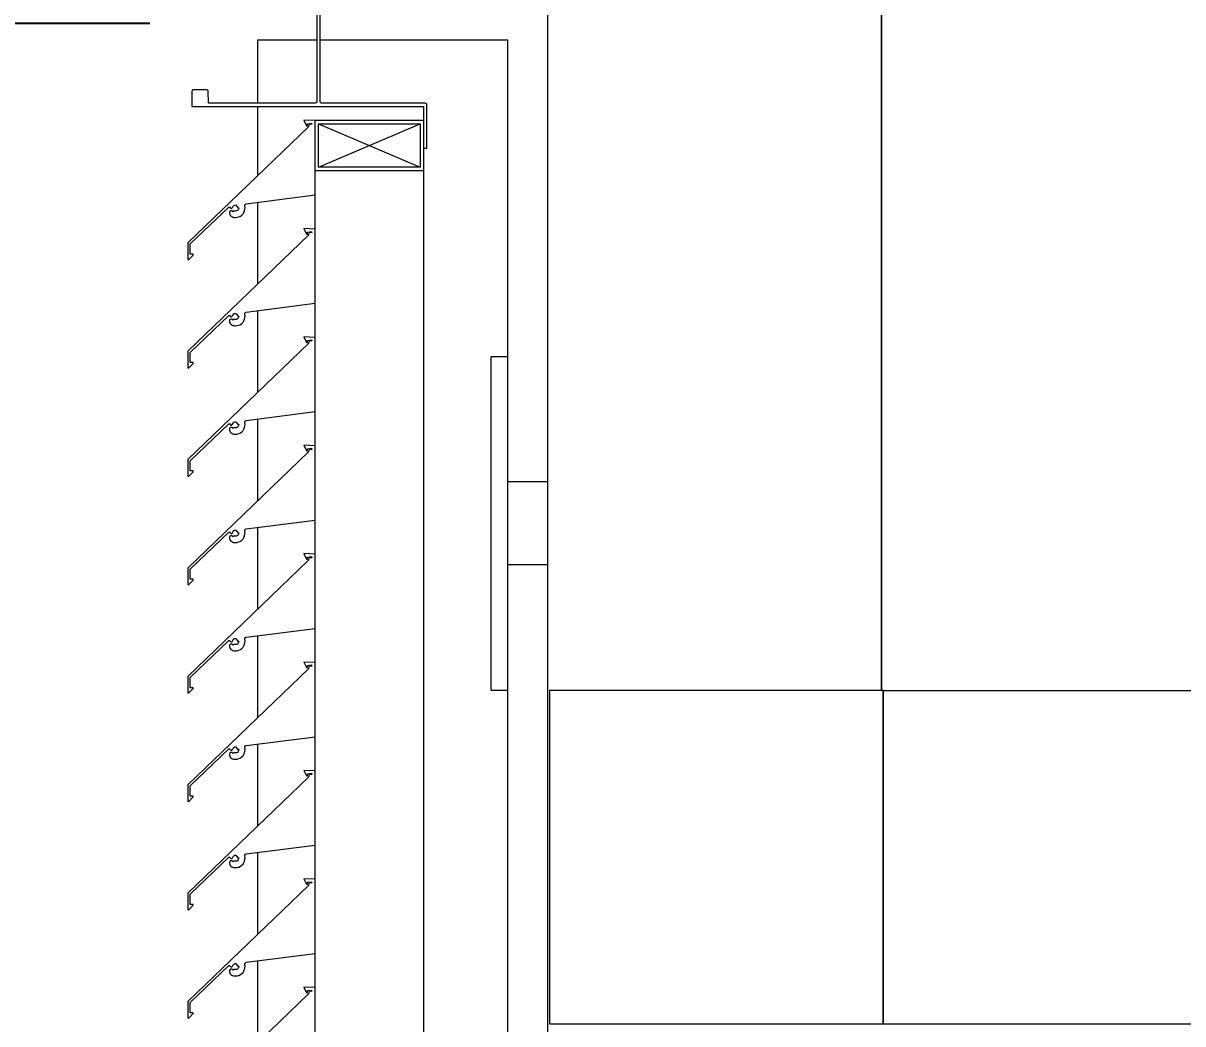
# Model space of a CAD drawing. Header units: millimetres. Extents: x -220592 to 404889, y -217665 to 38245.
# Drawn here: x -985.16 to -978.21, y -1157.74 to -1151.74 of the extents above; entities that cross this region are included whole.
import ezdxf

# ---------------------------------------------------------------- set-up
doc = ezdxf.new("R2010")
doc.units = ezdxf.units.MM
doc.linetypes.add('XKITLINE00', pattern=[0])
doc.layers.add('000 - 0_HIDE_OBJ_FRAMING_DEF_SUB_1', color=7, linetype='Continuous')
doc.layers.add('S-DIM', color=7, linetype='Continuous')
doc.layers.add('Part', color=7, linetype='Continuous', lineweight=0)
doc.styles.add('FAMELINE_FOR_CKST', font='arial.ttf')
doc.dimstyles.new('FAMELINE-CKST_E-E', dxfattribs={"dimtxt": 0.3, "dimasz": 0.15, "dimexe": 0.1, "dimexo": 0.1, "dimgap": 0.05, "dimtad": 1, "dimzin": 0, "dimdsep": 46, "dimtxsty": 'FAMELINE_FOR_CKST', "dimblk": 'OBLIQUE', "dimblk1": 'OBLIQUE', "dimblk2": 'OBLIQUE', "dimsah": 1, "dimcen": 0.1, "dimdle": 0.1, "dimclrd": 7, "dimclre": 7, "dimclrt": 7, "dimadec": 0, "dimazin": 0, "dimtfac": 1, "dimtix": 1, "dimtmove": 2, "dimatfit": 3, "dimfxl": 1, "dimtolj": 1, "dimtzin": 0, "dimlwd": -1, "dimlwe": -1, "dimarcsym": 0})

# ---------------------------------------------------------------- blocks, each defined once
blk = doc.blocks.new('*A13517')
at = {"layer": '000 - 0_HIDE_OBJ_FRAMING_DEF_SUB_1', "color": 7, "linetype": 'XKITLINE00', "lineweight": 0}
for p, q in [((-168.894627, 253.338409), (-170.894627, 253.338409)), ((-170.894627, 253.338409), (-170.894627, 251.338409)), ((-168.894627, 251.338409), (-168.894627, 253.338409)), ((-170.894627, 251.338409), (-168.894627, 251.338409))]:
    blk.add_line(p, q, dxfattribs=at)
blk = doc.blocks.new('*A14629')
at = {"layer": '000 - 0_HIDE_OBJ_FRAMING_DEF_SUB_1', "color": 7, "linetype": 'XKITLINE00', "lineweight": 0}
for p, q in [((-168.903349, 253.338409), (-168.903349, 275.188491)), ((-170.903349, 247.090805), (-170.903349, 273.890764))]:
    blk.add_line(p, q, dxfattribs=at)
blk = doc.blocks.new('*A14636')
at = {"layer": '000 - 0_HIDE_OBJ_FRAMING_DEF_SUB_1', "color": 7, "linetype": 'XKITLINE00', "lineweight": 0}
for p, q in [((-171.243364, 253.340764), (-171.243364, 255.340764)), ((-171.243364, 255.340764), (-171.143364, 255.340764)), ((-171.143364, 253.340764), (-171.143364, 255.340764)), ((-171.243364, 253.340764), (-171.143364, 253.340764))]:
    blk.add_line(p, q, dxfattribs=at)
blk = doc.blocks.new('*A14637')
at = {"layer": '000 - 0_HIDE_OBJ_FRAMING_DEF_SUB_1', "color": 7, "linetype": 'XKITLINE00', "lineweight": 0}
for p, q in [((-171.143364, 254.590764), (-170.903349, 254.590764)), ((-171.143364, 254.090764), (-171.143364, 254.590764)), ((-170.903349, 254.090764), (-171.143364, 254.090764))]:
    blk.add_line(p, q, dxfattribs=at)
blk = doc.blocks.new('*A14684')
at = {"layer": 'Part', "color": 7, "linetype": 'XKITLINE00', "lineweight": 0}
for p, q in [((-172.643349, 257.240764), (-172.289545, 257.240764)), ((-172.643349, 256.860704), (-172.643349, 257.240764)), ((-172.269085, 257.240764), (-171.143349, 257.240764)), ((-171.143349, 242.538471), (-171.143349, 257.240764)), ((-172.643349, 256.425844), (-172.643349, 256.840704)), ((-172.643349, 255.775844), (-172.643349, 256.266276)), ((-172.643349, 255.125844), (-172.643349, 255.616276)), ((-172.643349, 254.475844), (-172.643349, 254.966276)), ((-172.643349, 253.825844), (-172.643349, 254.316276)), ((-172.643349, 253.175844), (-172.643349, 253.666276)), ((-172.643349, 252.525844), (-172.643349, 253.016276)), ((-172.643349, 251.875844), (-172.643349, 252.366276)), ((-172.643349, 251.225844), (-172.643349, 251.716276)), ((-172.643349, 250.575844), (-172.643349, 251.066276)), ((-172.643349, 249.925844), (-172.643349, 250.416276)), ((-172.643349, 249.275844), (-172.643349, 249.766276)), ((-172.643349, 248.625844), (-172.643349, 249.116276)), ((-172.643349, 247.975844), (-172.643349, 248.466276)), ((-172.643349, 247.325844), (-172.643349, 247.816276)), ((-172.643349, 246.675844), (-172.643349, 247.166276)), ((-172.643349, 246.025844), (-172.643349, 246.516276)), ((-172.643349, 245.375844), (-172.643349, 245.866276)), ((-172.643349, 244.725844), (-172.643349, 245.216276)), ((-172.643349, 244.156204), (-172.643349, 244.566276)), ((-172.643349, 243.176204), (-172.643349, 244.135854)), ((-172.643349, 242.725844), (-172.643349, 243.156204)), ((-172.643349, 242.440764), (-172.643349, 242.566276)), ((-172.643349, 242.440764), (-172.298652, 242.440764)), ((-171.648652, 242.440764), (-171.153365, 242.440764))]:
    blk.add_line(p, q, dxfattribs=at)
blk = doc.blocks.new('*A14699')
at = {"layer": 'Part', "color": 7, "linetype": 'XKITLINE00', "lineweight": 0}
for p, q in [((-171.648937, 258.09053), (-171.648981, 257.84053)), ((-171.628937, 258.090527), (-171.648937, 258.09053)), ((-171.628982, 257.830527), (-171.628937, 258.090527)), ((-171.648981, 257.84053), (-173.03898, 257.840773)), ((-173.03898, 257.840773), (-173.038236, 257.746946)), ((-172.938996, 257.750755), (-172.938984, 257.820755)), ((-172.938984, 257.820755), (-172.295157, 257.819882)), ((-172.295157, 257.819882), (-172.29067, 257.816198)), ((-172.29067, 257.816198), (-172.288986, 257.810642)), ((-172.288986, 257.810642), (-172.289912, 256.866815)), ((-172.26915, 256.870638), (-172.268986, 257.810638)), ((-172.268986, 257.810638), (-172.268224, 257.814465)), ((-172.268224, 257.814465), (-172.26454, 257.818952)), ((-172.26454, 257.818952), (-172.258984, 257.820637)), ((-172.258984, 257.820637), (-171.635157, 257.821289)), ((-171.635157, 257.821289), (-171.630669, 257.824971)), ((-171.630669, 257.824971), (-171.628982, 257.830527)), ((-173.038236, 257.746946), (-173.034553, 257.742457)), ((-173.034553, 257.742457), (-173.028998, 257.740771)), ((-173.028998, 257.740771), (-172.945171, 257.741518)), ((-172.945171, 257.741518), (-172.940682, 257.7452)), ((-172.940682, 257.7452), (-172.938996, 257.750755)), ((-173.037453, 256.936328), (-173.039139, 256.930773)), ((-173.032965, 256.94001), (-173.037453, 256.936328)), ((-172.949138, 256.940757), (-173.032965, 256.94001)), ((-172.943582, 256.939071), (-172.949138, 256.940757)), ((-172.9399, 256.934582), (-172.943582, 256.939071)), ((-173.039139, 256.930773), (-173.039155, 256.840773)), ((-172.939152, 256.860755), (-172.9399, 256.934582)), ((-172.289912, 256.866815), (-172.293596, 256.862328)), ((-172.267465, 256.865082), (-172.26915, 256.870638)), ((-173.039155, 256.840773), (-171.649155, 256.84053)), ((-172.299152, 256.860644), (-172.939152, 256.860755)), ((-172.293596, 256.862328), (-172.299152, 256.860644)), ((-172.262978, 256.861399), (-172.267465, 256.865082)), ((-171.639152, 256.860528), (-172.262978, 256.861399)), ((-171.649155, 256.84053), (-171.649199, 256.59053)), ((-171.633596, 256.858842), (-171.639152, 256.860528)), ((-171.629914, 256.854354), (-171.633596, 256.858842)), ((-171.629199, 256.590527), (-171.629914, 256.854354)), ((-171.649199, 256.59053), (-171.629199, 256.590527))]:
    blk.add_line(p, q, dxfattribs=at)
blk = doc.blocks.new('*A14701')
at = {"layer": '000 - 0_HIDE_OBJ_FRAMING_DEF_SUB_1', "color": 7, "linetype": 'XKITLINE00', "lineweight": 0}
for p, q in [((-168.903349, 268.238426), (-168.903349, 253.338486)), ((-168.894627, 253.338486), (-154.093407, 253.338486))]:
    blk.add_line(p, q, dxfattribs=at)
blk = doc.blocks.new('*A14703')
at = {"layer": '000 - 0_HIDE_OBJ_FRAMING_DEF_SUB_1', "color": 7, "linetype": 'XKITLINE00', "lineweight": 0}
for p, q in [((-168.893422, 253.338478), (-168.893422, 251.338478)), ((-168.893422, 253.338478), (-145.092907, 253.338478)), ((-168.893422, 251.338478), (-145.092907, 251.338478))]:
    blk.add_line(p, q, dxfattribs=at)
blk = doc.blocks.new('*A14708')
at = {"layer": 'Part', "color": 7, "linetype": 'XKITLINE00', "lineweight": 0}
for p, q in [((-172.298462, 256.106123), (-172.366148, 256.108745)), ((-172.366148, 256.108745), (-172.350613, 256.075258)), ((-172.298455, 255.660453), (-172.298462, 256.106123)), ((-172.338255, 256.068789), (-173.063377, 255.372543)), ((-172.350613, 256.075258), (-172.34549, 256.07567)), ((-172.34549, 256.07567), (-172.345361, 256.087861)), ((-172.345361, 256.087861), (-172.320378, 256.091001)), ((-172.335358, 256.087332), (-172.338255, 256.068789)), ((-172.335358, 256.087332), (-172.318342, 256.084428)), ((-172.320378, 256.091001), (-172.318342, 256.084428)), ((-172.712461, 255.607423), (-172.298455, 255.660453)), ((-173.048341, 255.366176), (-172.817326, 255.587579)), ((-172.817326, 255.587579), (-172.812166, 255.588671)), ((-172.810019, 255.562761), (-172.812659, 255.557287)), ((-172.812659, 255.557287), (-172.812163, 255.549517)), ((-172.812166, 255.588671), (-172.808512, 255.584044)), ((-172.812163, 255.549517), (-172.810428, 255.544021)), ((-172.804875, 255.565998), (-172.810019, 255.562761)), ((-172.808512, 255.584044), (-172.804048, 255.58019)), ((-172.798797, 255.56601), (-172.804875, 255.565998)), ((-172.804048, 255.58019), (-172.798154, 255.580396)), ((-172.793641, 255.562792), (-172.798797, 255.56601)), ((-172.798154, 255.580396), (-172.793971, 255.584553)), ((-172.793971, 255.584553), (-172.790857, 255.592126)), ((-172.790699, 255.55732), (-172.793641, 255.562792)), ((-172.790857, 255.592126), (-172.78619, 255.596913)), ((-172.788669, 255.562301), (-172.790699, 255.55732)), ((-172.783858, 255.564708), (-172.788669, 255.562301)), ((-172.78619, 255.596913), (-172.780114, 255.599703)), ((-172.77794, 255.563803), (-172.783858, 255.564708)), ((-172.780114, 255.599703), (-172.773442, 255.600125)), ((-172.77144, 255.564147), (-172.77794, 255.563803)), ((-172.773442, 255.600125), (-172.77112, 255.592735)), ((-172.765472, 255.566745), (-172.77144, 255.564147)), ((-172.77112, 255.592735), (-172.763955, 255.591791)), ((-172.76079, 255.571267), (-172.765472, 255.566745)), ((-172.763955, 255.591791), (-172.765124, 255.584731)), ((-172.765124, 255.584731), (-172.757418, 255.583625)), ((-172.757988, 255.577141), (-172.76079, 255.571267)), ((-172.757418, 255.583625), (-172.757988, 255.577141)), ((-172.738758, 255.539423), (-172.731662, 255.54681)), ((-172.731662, 255.54681), (-172.726022, 255.55536)), ((-172.726022, 255.55536), (-172.722024, 255.56479)), ((-172.722024, 255.56479), (-172.719801, 255.574789)), ((-172.720912, 255.595159), (-172.720672, 255.600681)), ((-172.719426, 255.585025), (-172.720912, 255.595159)), ((-172.720672, 255.600681), (-172.717536, 255.605233)), ((-172.719801, 255.574789), (-172.719426, 255.585025)), ((-172.717536, 255.605233), (-172.712461, 255.607423)), ((-172.810428, 255.544021), (-172.807674, 255.538958)), ((-172.807674, 255.538958), (-172.804002, 255.534515)), ((-172.804002, 255.534515), (-172.799549, 255.530857)), ((-172.799549, 255.530857), (-172.794479, 255.528117)), ((-172.794479, 255.528117), (-172.788978, 255.526398)), ((-172.788978, 255.526398), (-172.78325, 255.525762)), ((-172.78325, 255.525762), (-172.776451, 255.525664)), ((-172.776451, 255.525664), (-172.766238, 255.526449)), ((-172.766238, 255.526449), (-172.756337, 255.529072)), ((-172.756337, 255.529072), (-172.747074, 255.533445)), ((-172.747074, 255.533445), (-172.738758, 255.539423)), ((-173.063377, 255.372543), (-173.062824, 255.273392)), ((-173.047999, 255.30483), (-173.048341, 255.366176)), ((-173.062824, 255.273392), (-173.058143, 255.270923)), ((-173.058143, 255.270923), (-173.029494, 255.299812)), ((-173.030579, 255.304733), (-173.047999, 255.30483)), ((-173.029494, 255.299812), (-173.030579, 255.304733))]:
    blk.add_line(p, q, dxfattribs=at)
blk = doc.blocks.new('*A14709')
at = {"layer": 'Part', "color": 7, "linetype": 'XKITLINE00', "lineweight": 0}
for p, q in [((-172.298652, 256.456135), (-172.298652, 256.756135)), ((-171.648652, 256.756135), (-172.298652, 256.756135)), ((-172.278652, 256.476135), (-171.668652, 256.736135)), ((-172.278652, 256.736135), (-171.668652, 256.476135)), ((-172.278652, 256.476135), (-172.278652, 256.736135)), ((-172.278652, 256.736135), (-171.668652, 256.736135)), ((-171.668652, 256.736135), (-171.668652, 256.476135)), ((-171.648652, 256.456135), (-171.648652, 256.756135)), ((-172.298652, 256.456135), (-171.648652, 256.456135)), ((-171.668652, 256.476135), (-172.278652, 256.476135))]:
    blk.add_line(p, q, dxfattribs=at)
blk = doc.blocks.new('*A14711')
at = {"layer": 'Part', "color": 7, "linetype": 'XKITLINE00', "lineweight": 0}
for p, q in [((-172.338255, 255.418789), (-173.063377, 254.722543)), ((-172.298462, 255.456123), (-172.366148, 255.458745)), ((-172.366148, 255.458745), (-172.350613, 255.425258)), ((-172.350613, 255.425258), (-172.34549, 255.42567)), ((-172.34549, 255.42567), (-172.345361, 255.437861)), ((-172.345361, 255.437861), (-172.320378, 255.441001)), ((-172.335358, 255.437332), (-172.338255, 255.418789)), ((-172.335358, 255.437332), (-172.318342, 255.434428)), ((-172.320378, 255.441001), (-172.318342, 255.434428)), ((-172.298455, 255.010453), (-172.298462, 255.456123)), ((-172.712461, 254.957423), (-172.298455, 255.010453)), ((-173.048341, 254.716176), (-172.817326, 254.937579)), ((-172.817326, 254.937579), (-172.812166, 254.938671)), ((-172.812166, 254.938671), (-172.808512, 254.934044)), ((-172.808512, 254.934044), (-172.804048, 254.93019)), ((-172.804048, 254.93019), (-172.798154, 254.930396)), ((-172.798154, 254.930396), (-172.793971, 254.934553)), ((-172.793971, 254.934553), (-172.790857, 254.942126)), ((-172.790857, 254.942126), (-172.78619, 254.946913)), ((-172.78619, 254.946913), (-172.780114, 254.949703)), ((-172.780114, 254.949703), (-172.773442, 254.950125)), ((-172.773442, 254.950125), (-172.77112, 254.942735)), ((-172.77112, 254.942735), (-172.763955, 254.941791)), ((-172.76079, 254.921267), (-172.765472, 254.916745)), ((-172.763955, 254.941791), (-172.765124, 254.934731)), ((-172.765124, 254.934731), (-172.757418, 254.933625)), ((-172.757988, 254.927141), (-172.76079, 254.921267)), ((-172.757418, 254.933625), (-172.757988, 254.927141)), ((-172.722024, 254.91479), (-172.719801, 254.924789)), ((-172.720912, 254.945159), (-172.720672, 254.950681)), ((-172.719426, 254.935025), (-172.720912, 254.945159)), ((-172.720672, 254.950681), (-172.717536, 254.955233)), ((-172.719801, 254.924789), (-172.719426, 254.935025)), ((-172.717536, 254.955233), (-172.712461, 254.957423)), ((-172.810019, 254.912761), (-172.812659, 254.907287)), ((-172.812659, 254.907287), (-172.812163, 254.899517)), ((-172.812163, 254.899517), (-172.810428, 254.894021)), ((-172.810428, 254.894021), (-172.807674, 254.888958)), ((-172.804875, 254.915998), (-172.810019, 254.912761)), ((-172.807674, 254.888958), (-172.804002, 254.884515)), ((-172.798797, 254.91601), (-172.804875, 254.915998)), ((-172.804002, 254.884515), (-172.799549, 254.880857)), ((-172.799549, 254.880857), (-172.794479, 254.878117)), ((-172.793641, 254.912792), (-172.798797, 254.91601)), ((-172.794479, 254.878117), (-172.788978, 254.876398)), ((-172.790699, 254.90732), (-172.793641, 254.912792)), ((-172.788669, 254.912301), (-172.790699, 254.90732)), ((-172.788978, 254.876398), (-172.78325, 254.875762)), ((-172.783858, 254.914708), (-172.788669, 254.912301)), ((-172.77794, 254.913803), (-172.783858, 254.914708)), ((-172.78325, 254.875762), (-172.776451, 254.875664)), ((-172.77144, 254.914147), (-172.77794, 254.913803)), ((-172.776451, 254.875664), (-172.766238, 254.876449)), ((-172.765472, 254.916745), (-172.77144, 254.914147)), ((-172.766238, 254.876449), (-172.756337, 254.879072)), ((-172.756337, 254.879072), (-172.747074, 254.883445)), ((-172.747074, 254.883445), (-172.738758, 254.889423)), ((-172.738758, 254.889423), (-172.731662, 254.89681)), ((-172.731662, 254.89681), (-172.726022, 254.90536)), ((-172.726022, 254.90536), (-172.722024, 254.91479)), ((-173.063377, 254.722543), (-173.062824, 254.623392)), ((-173.047999, 254.65483), (-173.048341, 254.716176)), ((-173.058143, 254.620923), (-173.029494, 254.649812)), ((-173.030579, 254.654733), (-173.047999, 254.65483)), ((-173.029494, 254.649812), (-173.030579, 254.654733)), ((-173.062824, 254.623392), (-173.058143, 254.620923))]:
    blk.add_line(p, q, dxfattribs=at)
blk = doc.blocks.new('*A14712')
at = {"layer": 'Part', "color": 7, "linetype": 'XKITLINE00', "lineweight": 0}
for p, q in [((-172.298462, 254.806123), (-172.366148, 254.808745)), ((-172.366148, 254.808745), (-172.350613, 254.775258)), ((-172.34549, 254.77567), (-172.345361, 254.787861)), ((-172.345361, 254.787861), (-172.320378, 254.791001)), ((-172.335358, 254.787332), (-172.338255, 254.768789)), ((-172.335358, 254.787332), (-172.318342, 254.784428)), ((-172.320378, 254.791001), (-172.318342, 254.784428)), ((-172.298455, 254.360453), (-172.298462, 254.806123)), ((-172.338255, 254.768789), (-173.063377, 254.072543)), ((-172.350613, 254.775258), (-172.34549, 254.77567)), ((-172.790857, 254.292126), (-172.78619, 254.296913)), ((-172.78619, 254.296913), (-172.780114, 254.299703)), ((-172.780114, 254.299703), (-172.773442, 254.300125)), ((-172.773442, 254.300125), (-172.77112, 254.292735)), ((-172.720912, 254.295159), (-172.720672, 254.300681)), ((-172.719426, 254.285025), (-172.720912, 254.295159)), ((-172.720672, 254.300681), (-172.717536, 254.305233)), ((-172.717536, 254.305233), (-172.712461, 254.307423)), ((-172.712461, 254.307423), (-172.298455, 254.360453)), ((-173.048341, 254.066176), (-172.817326, 254.287579)), ((-172.817326, 254.287579), (-172.812166, 254.288671)), ((-172.810019, 254.262761), (-172.812659, 254.257287)), ((-172.812659, 254.257287), (-172.812163, 254.249517)), ((-172.812166, 254.288671), (-172.808512, 254.284044)), ((-172.812163, 254.249517), (-172.810428, 254.244021)), ((-172.810428, 254.244021), (-172.807674, 254.238958)), ((-172.804875, 254.265998), (-172.810019, 254.262761)), ((-172.808512, 254.284044), (-172.804048, 254.28019)), ((-172.807674, 254.238958), (-172.804002, 254.234515)), ((-172.798797, 254.26601), (-172.804875, 254.265998)), ((-172.804048, 254.28019), (-172.798154, 254.280396)), ((-172.804002, 254.234515), (-172.799549, 254.230857)), ((-172.799549, 254.230857), (-172.794479, 254.228117)), ((-172.793641, 254.262792), (-172.798797, 254.26601)), ((-172.798154, 254.280396), (-172.793971, 254.284553)), ((-172.794479, 254.228117), (-172.788978, 254.226398)), ((-172.793971, 254.284553), (-172.790857, 254.292126)), ((-172.790699, 254.25732), (-172.793641, 254.262792)), ((-172.788669, 254.262301), (-172.790699, 254.25732)), ((-172.788978, 254.226398), (-172.78325, 254.225762)), ((-172.783858, 254.264708), (-172.788669, 254.262301)), ((-172.77794, 254.263803), (-172.783858, 254.264708)), ((-172.78325, 254.225762), (-172.776451, 254.225664)), ((-172.77144, 254.264147), (-172.77794, 254.263803)), ((-172.776451, 254.225664), (-172.766238, 254.226449)), ((-172.765472, 254.266745), (-172.77144, 254.264147)), ((-172.77112, 254.292735), (-172.763955, 254.291791)), ((-172.766238, 254.226449), (-172.756337, 254.229072)), ((-172.76079, 254.271267), (-172.765472, 254.266745)), ((-172.763955, 254.291791), (-172.765124, 254.284731)), ((-172.765124, 254.284731), (-172.757418, 254.283625)), ((-172.757988, 254.277141), (-172.76079, 254.271267)), ((-172.757418, 254.283625), (-172.757988, 254.277141)), ((-172.756337, 254.229072), (-172.747074, 254.233445)), ((-172.747074, 254.233445), (-172.738758, 254.239423)), ((-172.738758, 254.239423), (-172.731662, 254.24681)), ((-172.731662, 254.24681), (-172.726022, 254.25536)), ((-172.726022, 254.25536), (-172.722024, 254.26479)), ((-172.722024, 254.26479), (-172.719801, 254.274789)), ((-172.719801, 254.274789), (-172.719426, 254.285025)), ((-173.063377, 254.072543), (-173.062824, 253.973392)), ((-173.047999, 254.00483), (-173.048341, 254.066176)), ((-173.062824, 253.973392), (-173.058143, 253.970923)), ((-173.058143, 253.970923), (-173.029494, 253.999812)), ((-173.030579, 254.004733), (-173.047999, 254.00483)), ((-173.029494, 253.999812), (-173.030579, 254.004733))]:
    blk.add_line(p, q, dxfattribs=at)
blk = doc.blocks.new('*A14713')
at = {"layer": 'Part', "color": 7, "linetype": 'XKITLINE00', "lineweight": 0}
for p, q in [((-172.298462, 254.156123), (-172.366148, 254.158745)), ((-172.366148, 254.158745), (-172.350613, 254.125258)), ((-172.298455, 253.710453), (-172.298462, 254.156123)), ((-172.338255, 254.118789), (-173.063377, 253.422543)), ((-172.350613, 254.125258), (-172.34549, 254.12567)), ((-172.34549, 254.12567), (-172.345361, 254.137861)), ((-172.345361, 254.137861), (-172.320378, 254.141001)), ((-172.335358, 254.137332), (-172.338255, 254.118789)), ((-172.335358, 254.137332), (-172.318342, 254.134428)), ((-172.320378, 254.141001), (-172.318342, 254.134428)), ((-172.712461, 253.657423), (-172.298455, 253.710453)), ((-173.048341, 253.416176), (-172.817326, 253.637579)), ((-172.817326, 253.637579), (-172.812166, 253.638671)), ((-172.810019, 253.612761), (-172.812659, 253.607287)), ((-172.812659, 253.607287), (-172.812163, 253.599517)), ((-172.812166, 253.638671), (-172.808512, 253.634044)), ((-172.812163, 253.599517), (-172.810428, 253.594021)), ((-172.804875, 253.615998), (-172.810019, 253.612761)), ((-172.808512, 253.634044), (-172.804048, 253.63019)), ((-172.798797, 253.61601), (-172.804875, 253.615998)), ((-172.804048, 253.63019), (-172.798154, 253.630396)), ((-172.793641, 253.612792), (-172.798797, 253.61601)), ((-172.798154, 253.630396), (-172.793971, 253.634553)), ((-172.793971, 253.634553), (-172.790857, 253.642126)), ((-172.790699, 253.60732), (-172.793641, 253.612792)), ((-172.790857, 253.642126), (-172.78619, 253.646913)), ((-172.788669, 253.612301), (-172.790699, 253.60732)), ((-172.783858, 253.614708), (-172.788669, 253.612301)), ((-172.78619, 253.646913), (-172.780114, 253.649703)), ((-172.77794, 253.613803), (-172.783858, 253.614708)), ((-172.780114, 253.649703), (-172.773442, 253.650125)), ((-172.77144, 253.614147), (-172.77794, 253.613803)), ((-172.773442, 253.650125), (-172.77112, 253.642735)), ((-172.765472, 253.616745), (-172.77144, 253.614147)), ((-172.77112, 253.642735), (-172.763955, 253.641791)), ((-172.76079, 253.621267), (-172.765472, 253.616745)), ((-172.763955, 253.641791), (-172.765124, 253.634731)), ((-172.765124, 253.634731), (-172.757418, 253.633625)), ((-172.757988, 253.627141), (-172.76079, 253.621267)), ((-172.757418, 253.633625), (-172.757988, 253.627141)), ((-172.731662, 253.59681), (-172.726022, 253.60536)), ((-172.726022, 253.60536), (-172.722024, 253.61479)), ((-172.722024, 253.61479), (-172.719801, 253.624789)), ((-172.720912, 253.645159), (-172.720672, 253.650681)), ((-172.719426, 253.635025), (-172.720912, 253.645159)), ((-172.720672, 253.650681), (-172.717536, 253.655233)), ((-172.719801, 253.624789), (-172.719426, 253.635025)), ((-172.717536, 253.655233), (-172.712461, 253.657423)), ((-172.810428, 253.594021), (-172.807674, 253.588958)), ((-172.807674, 253.588958), (-172.804002, 253.584515)), ((-172.804002, 253.584515), (-172.799549, 253.580857)), ((-172.799549, 253.580857), (-172.794479, 253.578117)), ((-172.794479, 253.578117), (-172.788978, 253.576398)), ((-172.788978, 253.576398), (-172.78325, 253.575762)), ((-172.78325, 253.575762), (-172.776451, 253.575664)), ((-172.776451, 253.575664), (-172.766238, 253.576449)), ((-172.766238, 253.576449), (-172.756337, 253.579072)), ((-172.756337, 253.579072), (-172.747074, 253.583445)), ((-172.747074, 253.583445), (-172.738758, 253.589423)), ((-172.738758, 253.589423), (-172.731662, 253.59681)), ((-173.063377, 253.422543), (-173.062824, 253.323392)), ((-173.047999, 253.35483), (-173.048341, 253.416176)), ((-173.062824, 253.323392), (-173.058143, 253.320923)), ((-173.058143, 253.320923), (-173.029494, 253.349812)), ((-173.030579, 253.354733), (-173.047999, 253.35483)), ((-173.029494, 253.349812), (-173.030579, 253.354733))]:
    blk.add_line(p, q, dxfattribs=at)
blk = doc.blocks.new('*A14714')
at = {"layer": 'Part', "color": 7, "linetype": 'XKITLINE00', "lineweight": 0}
for p, q in [((-172.338255, 253.468789), (-173.063377, 252.772543)), ((-172.298462, 253.506123), (-172.366148, 253.508745)), ((-172.366148, 253.508745), (-172.350613, 253.475258)), ((-172.350613, 253.475258), (-172.34549, 253.47567)), ((-172.34549, 253.47567), (-172.345361, 253.487861)), ((-172.345361, 253.487861), (-172.320378, 253.491001)), ((-172.335358, 253.487332), (-172.338255, 253.468789)), ((-172.335358, 253.487332), (-172.318342, 253.484428)), ((-172.320378, 253.491001), (-172.318342, 253.484428)), ((-172.298455, 253.060453), (-172.298462, 253.506123)), ((-172.712461, 253.007423), (-172.298455, 253.060453)), ((-173.048341, 252.766176), (-172.817326, 252.987579)), ((-172.817326, 252.987579), (-172.812166, 252.988671)), ((-172.812166, 252.988671), (-172.808512, 252.984044)), ((-172.808512, 252.984044), (-172.804048, 252.98019)), ((-172.804048, 252.98019), (-172.798154, 252.980396)), ((-172.798154, 252.980396), (-172.793971, 252.984553)), ((-172.793971, 252.984553), (-172.790857, 252.992126)), ((-172.790857, 252.992126), (-172.78619, 252.996913)), ((-172.78619, 252.996913), (-172.780114, 252.999703)), ((-172.780114, 252.999703), (-172.773442, 253.000125)), ((-172.773442, 253.000125), (-172.77112, 252.992735)), ((-172.77112, 252.992735), (-172.763955, 252.991791)), ((-172.763955, 252.991791), (-172.765124, 252.984731)), ((-172.765124, 252.984731), (-172.757418, 252.983625)), ((-172.757988, 252.977141), (-172.76079, 252.971267)), ((-172.757418, 252.983625), (-172.757988, 252.977141)), ((-172.722024, 252.96479), (-172.719801, 252.974789)), ((-172.720912, 252.995159), (-172.720672, 253.000681)), ((-172.719426, 252.985025), (-172.720912, 252.995159)), ((-172.720672, 253.000681), (-172.717536, 253.005233)), ((-172.719801, 252.974789), (-172.719426, 252.985025)), ((-172.717536, 253.005233), (-172.712461, 253.007423)), ((-172.810019, 252.962761), (-172.812659, 252.957287)), ((-172.812659, 252.957287), (-172.812163, 252.949517)), ((-172.812163, 252.949517), (-172.810428, 252.944021)), ((-172.810428, 252.944021), (-172.807674, 252.938958)), ((-172.804875, 252.965998), (-172.810019, 252.962761)), ((-172.807674, 252.938958), (-172.804002, 252.934515)), ((-172.798797, 252.96601), (-172.804875, 252.965998)), ((-172.804002, 252.934515), (-172.799549, 252.930857)), ((-172.799549, 252.930857), (-172.794479, 252.928117)), ((-172.793641, 252.962792), (-172.798797, 252.96601)), ((-172.794479, 252.928117), (-172.788978, 252.926398)), ((-172.790699, 252.95732), (-172.793641, 252.962792)), ((-172.788669, 252.962301), (-172.790699, 252.95732)), ((-172.788978, 252.926398), (-172.78325, 252.925762)), ((-172.783858, 252.964708), (-172.788669, 252.962301)), ((-172.77794, 252.963803), (-172.783858, 252.964708)), ((-172.78325, 252.925762), (-172.776451, 252.925664)), ((-172.77144, 252.964147), (-172.77794, 252.963803)), ((-172.776451, 252.925664), (-172.766238, 252.926449)), ((-172.765472, 252.966745), (-172.77144, 252.964147)), ((-172.766238, 252.926449), (-172.756337, 252.929072)), ((-172.76079, 252.971267), (-172.765472, 252.966745)), ((-172.756337, 252.929072), (-172.747074, 252.933445)), ((-172.747074, 252.933445), (-172.738758, 252.939423)), ((-172.738758, 252.939423), (-172.731662, 252.94681)), ((-172.731662, 252.94681), (-172.726022, 252.95536)), ((-172.726022, 252.95536), (-172.722024, 252.96479)), ((-173.063377, 252.772543), (-173.062824, 252.673392)), ((-173.047999, 252.70483), (-173.048341, 252.766176)), ((-173.058143, 252.670923), (-173.029494, 252.699812)), ((-173.030579, 252.704733), (-173.047999, 252.70483)), ((-173.029494, 252.699812), (-173.030579, 252.704733)), ((-173.062824, 252.673392), (-173.058143, 252.670923))]:
    blk.add_line(p, q, dxfattribs=at)
blk = doc.blocks.new('*A14715')
at = {"layer": 'Part', "color": 7, "linetype": 'XKITLINE00', "lineweight": 0}
for p, q in [((-172.298462, 252.856123), (-172.366148, 252.858745)), ((-172.366148, 252.858745), (-172.350613, 252.825258)), ((-172.34549, 252.82567), (-172.345361, 252.837861)), ((-172.345361, 252.837861), (-172.320378, 252.841001)), ((-172.335358, 252.837332), (-172.338255, 252.818789)), ((-172.335358, 252.837332), (-172.318342, 252.834428)), ((-172.320378, 252.841001), (-172.318342, 252.834428)), ((-172.298455, 252.410453), (-172.298462, 252.856123)), ((-172.338255, 252.818789), (-173.063377, 252.122543)), ((-172.350613, 252.825258), (-172.34549, 252.82567)), ((-172.790857, 252.342126), (-172.78619, 252.346913)), ((-172.78619, 252.346913), (-172.780114, 252.349703)), ((-172.780114, 252.349703), (-172.773442, 252.350125)), ((-172.773442, 252.350125), (-172.77112, 252.342735)), ((-172.720912, 252.345159), (-172.720672, 252.350681)), ((-172.720672, 252.350681), (-172.717536, 252.355233)), ((-172.717536, 252.355233), (-172.712461, 252.357423)), ((-172.712461, 252.357423), (-172.298455, 252.410453)), ((-173.048341, 252.116176), (-172.817326, 252.337579)), ((-172.817326, 252.337579), (-172.812166, 252.338671)), ((-172.810019, 252.312761), (-172.812659, 252.307287)), ((-172.812659, 252.307287), (-172.812163, 252.299517)), ((-172.812166, 252.338671), (-172.808512, 252.334044)), ((-172.812163, 252.299517), (-172.810428, 252.294021)), ((-172.810428, 252.294021), (-172.807674, 252.288958)), ((-172.804875, 252.315998), (-172.810019, 252.312761)), ((-172.808512, 252.334044), (-172.804048, 252.33019)), ((-172.807674, 252.288958), (-172.804002, 252.284515)), ((-172.798797, 252.31601), (-172.804875, 252.315998)), ((-172.804048, 252.33019), (-172.798154, 252.330396)), ((-172.804002, 252.284515), (-172.799549, 252.280857)), ((-172.799549, 252.280857), (-172.794479, 252.278117)), ((-172.793641, 252.312792), (-172.798797, 252.31601)), ((-172.798154, 252.330396), (-172.793971, 252.334553)), ((-172.794479, 252.278117), (-172.788978, 252.276398)), ((-172.793971, 252.334553), (-172.790857, 252.342126)), ((-172.790699, 252.30732), (-172.793641, 252.312792)), ((-172.788669, 252.312301), (-172.790699, 252.30732)), ((-172.783858, 252.314708), (-172.788669, 252.312301)), ((-172.77794, 252.313803), (-172.783858, 252.314708)), ((-172.77144, 252.314147), (-172.77794, 252.313803)), ((-172.765472, 252.316745), (-172.77144, 252.314147)), ((-172.77112, 252.342735), (-172.763955, 252.341791)), ((-172.766238, 252.276449), (-172.756337, 252.279072)), ((-172.76079, 252.321267), (-172.765472, 252.316745)), ((-172.763955, 252.341791), (-172.765124, 252.334731)), ((-172.765124, 252.334731), (-172.757418, 252.333625)), ((-172.757988, 252.327141), (-172.76079, 252.321267)), ((-172.757418, 252.333625), (-172.757988, 252.327141)), ((-172.756337, 252.279072), (-172.747074, 252.283445)), ((-172.747074, 252.283445), (-172.738758, 252.289423)), ((-172.738758, 252.289423), (-172.731662, 252.29681)), ((-172.731662, 252.29681), (-172.726022, 252.30536)), ((-172.726022, 252.30536), (-172.722024, 252.31479)), ((-172.722024, 252.31479), (-172.719801, 252.324789)), ((-172.719426, 252.335025), (-172.720912, 252.345159)), ((-172.719801, 252.324789), (-172.719426, 252.335025)), ((-172.788978, 252.276398), (-172.78325, 252.275762)), ((-172.78325, 252.275762), (-172.776451, 252.275664)), ((-172.776451, 252.275664), (-172.766238, 252.276449)), ((-173.063377, 252.122543), (-173.062824, 252.023392)), ((-173.047999, 252.05483), (-173.048341, 252.116176)), ((-173.062824, 252.023392), (-173.058143, 252.020923)), ((-173.058143, 252.020923), (-173.029494, 252.049812)), ((-173.030579, 252.054733), (-173.047999, 252.05483)), ((-173.029494, 252.049812), (-173.030579, 252.054733))]:
    blk.add_line(p, q, dxfattribs=at)
blk = doc.blocks.new('*A14716')
at = {"layer": 'Part', "color": 7, "linetype": 'XKITLINE00', "lineweight": 0}
for p, q in [((-172.298462, 252.206123), (-172.366148, 252.208745)), ((-172.366148, 252.208745), (-172.350613, 252.175258)), ((-172.338255, 252.168789), (-173.063377, 251.472543)), ((-172.350613, 252.175258), (-172.34549, 252.17567)), ((-172.34549, 252.17567), (-172.345361, 252.187861)), ((-172.345361, 252.187861), (-172.320378, 252.191001)), ((-172.335358, 252.187332), (-172.338255, 252.168789)), ((-172.335358, 252.187332), (-172.318342, 252.184428)), ((-172.320378, 252.191001), (-172.318342, 252.184428)), ((-172.298455, 251.760453), (-172.298462, 252.206123)), ((-172.712461, 251.707423), (-172.298455, 251.760453)), ((-173.048341, 251.466176), (-172.817326, 251.687579)), ((-172.817326, 251.687579), (-172.812166, 251.688671)), ((-172.810019, 251.662761), (-172.812659, 251.657287)), ((-172.812659, 251.657287), (-172.812163, 251.649517)), ((-172.812166, 251.688671), (-172.808512, 251.684044)), ((-172.804875, 251.665998), (-172.810019, 251.662761)), ((-172.808512, 251.684044), (-172.804048, 251.68019)), ((-172.798797, 251.66601), (-172.804875, 251.665998)), ((-172.804048, 251.68019), (-172.798154, 251.680396)), ((-172.793641, 251.662792), (-172.798797, 251.66601)), ((-172.798154, 251.680396), (-172.793971, 251.684553)), ((-172.793971, 251.684553), (-172.790857, 251.692126)), ((-172.790699, 251.65732), (-172.793641, 251.662792)), ((-172.790857, 251.692126), (-172.78619, 251.696913)), ((-172.788669, 251.662301), (-172.790699, 251.65732)), ((-172.783858, 251.664708), (-172.788669, 251.662301)), ((-172.78619, 251.696913), (-172.780114, 251.699703)), ((-172.77794, 251.663803), (-172.783858, 251.664708)), ((-172.780114, 251.699703), (-172.773442, 251.700125)), ((-172.77144, 251.664147), (-172.77794, 251.663803)), ((-172.773442, 251.700125), (-172.77112, 251.692735)), ((-172.765472, 251.666745), (-172.77144, 251.664147)), ((-172.77112, 251.692735), (-172.763955, 251.691791)), ((-172.76079, 251.671267), (-172.765472, 251.666745)), ((-172.763955, 251.691791), (-172.765124, 251.684731)), ((-172.765124, 251.684731), (-172.757418, 251.683625)), ((-172.757988, 251.677141), (-172.76079, 251.671267)), ((-172.757418, 251.683625), (-172.757988, 251.677141)), ((-172.731662, 251.64681), (-172.726022, 251.65536)), ((-172.726022, 251.65536), (-172.722024, 251.66479)), ((-172.722024, 251.66479), (-172.719801, 251.674789)), ((-172.720912, 251.695159), (-172.720672, 251.700681)), ((-172.719426, 251.685025), (-172.720912, 251.695159)), ((-172.720672, 251.700681), (-172.717536, 251.705233)), ((-172.719801, 251.674789), (-172.719426, 251.685025)), ((-172.717536, 251.705233), (-172.712461, 251.707423)), ((-172.812163, 251.649517), (-172.810428, 251.644021)), ((-172.810428, 251.644021), (-172.807674, 251.638958)), ((-172.807674, 251.638958), (-172.804002, 251.634515)), ((-172.804002, 251.634515), (-172.799549, 251.630857)), ((-172.799549, 251.630857), (-172.794479, 251.628117)), ((-172.794479, 251.628117), (-172.788978, 251.626398)), ((-172.788978, 251.626398), (-172.78325, 251.625762)), ((-172.78325, 251.625762), (-172.776451, 251.625664)), ((-172.776451, 251.625664), (-172.766238, 251.626449)), ((-172.766238, 251.626449), (-172.756337, 251.629072)), ((-172.756337, 251.629072), (-172.747074, 251.633445)), ((-172.747074, 251.633445), (-172.738758, 251.639423)), ((-172.738758, 251.639423), (-172.731662, 251.64681)), ((-173.063377, 251.472543), (-173.062824, 251.373392)), ((-173.047999, 251.40483), (-173.048341, 251.466176)), ((-173.058143, 251.370923), (-173.029494, 251.399812)), ((-173.030579, 251.404733), (-173.047999, 251.40483)), ((-173.029494, 251.399812), (-173.030579, 251.404733)), ((-173.062824, 251.373392), (-173.058143, 251.370923))]:
    blk.add_line(p, q, dxfattribs=at)
blk = doc.blocks.new('*A14717')
at = {"layer": 'Part', "color": 7, "linetype": 'XKITLINE00', "lineweight": 0}
for p, q in [((-172.338255, 251.518789), (-173.063377, 250.822543)), ((-172.298462, 251.556123), (-172.366148, 251.558745)), ((-172.366148, 251.558745), (-172.350613, 251.525258)), ((-172.350613, 251.525258), (-172.34549, 251.52567)), ((-172.34549, 251.52567), (-172.345361, 251.537861)), ((-172.345361, 251.537861), (-172.320378, 251.541001)), ((-172.335358, 251.537332), (-172.338255, 251.518789)), ((-172.335358, 251.537332), (-172.318342, 251.534428)), ((-172.320378, 251.541001), (-172.318342, 251.534428)), ((-172.298455, 251.110453), (-172.298462, 251.556123)), ((-172.712461, 251.057423), (-172.298455, 251.110453)), ((-173.048341, 250.816176), (-172.817326, 251.037579)), ((-172.817326, 251.037579), (-172.812166, 251.038671)), ((-172.812166, 251.038671), (-172.808512, 251.034044)), ((-172.808512, 251.034044), (-172.804048, 251.03019)), ((-172.804048, 251.03019), (-172.798154, 251.030396)), ((-172.798154, 251.030396), (-172.793971, 251.034553)), ((-172.793971, 251.034553), (-172.790857, 251.042126)), ((-172.790857, 251.042126), (-172.78619, 251.046913)), ((-172.78619, 251.046913), (-172.780114, 251.049703)), ((-172.780114, 251.049703), (-172.773442, 251.050125)), ((-172.773442, 251.050125), (-172.77112, 251.042735)), ((-172.77112, 251.042735), (-172.763955, 251.041791)), ((-172.763955, 251.041791), (-172.765124, 251.034731)), ((-172.765124, 251.034731), (-172.757418, 251.033625)), ((-172.757988, 251.027141), (-172.76079, 251.021267)), ((-172.757418, 251.033625), (-172.757988, 251.027141)), ((-172.720912, 251.045159), (-172.720672, 251.050681)), ((-172.719426, 251.035025), (-172.720912, 251.045159)), ((-172.720672, 251.050681), (-172.717536, 251.055233)), ((-172.719801, 251.024789), (-172.719426, 251.035025)), ((-172.717536, 251.055233), (-172.712461, 251.057423)), ((-172.810019, 251.012761), (-172.812659, 251.007287)), ((-172.812659, 251.007287), (-172.812163, 250.999517)), ((-172.812163, 250.999517), (-172.810428, 250.994021)), ((-172.810428, 250.994021), (-172.807674, 250.988958)), ((-172.804875, 251.015998), (-172.810019, 251.012761)), ((-172.807674, 250.988958), (-172.804002, 250.984515)), ((-172.798797, 251.01601), (-172.804875, 251.015998)), ((-172.804002, 250.984515), (-172.799549, 250.980857)), ((-172.799549, 250.980857), (-172.794479, 250.978117)), ((-172.793641, 251.012792), (-172.798797, 251.01601)), ((-172.794479, 250.978117), (-172.788978, 250.976398)), ((-172.790699, 251.00732), (-172.793641, 251.012792)), ((-172.788669, 251.012301), (-172.790699, 251.00732)), ((-172.788978, 250.976398), (-172.78325, 250.975762)), ((-172.783858, 251.014708), (-172.788669, 251.012301)), ((-172.77794, 251.013803), (-172.783858, 251.014708)), ((-172.78325, 250.975762), (-172.776451, 250.975664)), ((-172.77144, 251.014147), (-172.77794, 251.013803)), ((-172.776451, 250.975664), (-172.766238, 250.976449)), ((-172.765472, 251.016745), (-172.77144, 251.014147)), ((-172.766238, 250.976449), (-172.756337, 250.979072)), ((-172.76079, 251.021267), (-172.765472, 251.016745)), ((-172.756337, 250.979072), (-172.747074, 250.983445)), ((-172.747074, 250.983445), (-172.738758, 250.989423)), ((-172.738758, 250.989423), (-172.731662, 250.99681)), ((-172.731662, 250.99681), (-172.726022, 251.00536)), ((-172.726022, 251.00536), (-172.722024, 251.01479)), ((-172.722024, 251.01479), (-172.719801, 251.024789)), ((-173.063377, 250.822543), (-173.062824, 250.723392)), ((-173.058143, 250.720923), (-173.029494, 250.749812)), ((-173.047999, 250.75483), (-173.048341, 250.816176)), ((-173.030579, 250.754733), (-173.047999, 250.75483)), ((-173.029494, 250.749812), (-173.030579, 250.754733)), ((-173.062824, 250.723392), (-173.058143, 250.720923))]:
    blk.add_line(p, q, dxfattribs=at)
blk = doc.blocks.new('*A14728')
at = {"layer": 'Part', "color": 7, "linetype": 'XKITLINE00', "lineweight": 0}
for p, q in [((-172.298462, 256.756123), (-172.366148, 256.758745)), ((-172.366148, 256.758745), (-172.350613, 256.725258)), ((-172.34549, 256.72567), (-172.345361, 256.737861)), ((-172.345361, 256.737861), (-172.320378, 256.741001)), ((-172.335358, 256.737332), (-172.338255, 256.718789)), ((-172.335358, 256.737332), (-172.318342, 256.734428)), ((-172.320378, 256.741001), (-172.318342, 256.734428)), ((-172.298455, 256.310453), (-172.298462, 256.756123)), ((-172.338255, 256.718789), (-173.063377, 256.022543)), ((-172.350613, 256.725258), (-172.34549, 256.72567)), ((-172.712461, 256.257423), (-172.298455, 256.310453)), ((-172.793971, 256.234553), (-172.790857, 256.242126)), ((-172.790857, 256.242126), (-172.78619, 256.246913)), ((-172.78619, 256.246913), (-172.780114, 256.249703)), ((-172.780114, 256.249703), (-172.773442, 256.250125)), ((-172.773442, 256.250125), (-172.77112, 256.242735)), ((-172.77112, 256.242735), (-172.763955, 256.241791)), ((-172.763955, 256.241791), (-172.765124, 256.234731)), ((-172.720912, 256.245159), (-172.720672, 256.250681)), ((-172.719426, 256.235025), (-172.720912, 256.245159)), ((-172.720672, 256.250681), (-172.717536, 256.255233)), ((-172.717536, 256.255233), (-172.712461, 256.257423)), ((-173.048341, 256.016176), (-172.817326, 256.237579)), ((-172.817326, 256.237579), (-172.812166, 256.238671)), ((-172.810019, 256.212761), (-172.812659, 256.207287)), ((-172.812659, 256.207287), (-172.812163, 256.199517)), ((-172.812166, 256.238671), (-172.808512, 256.234044)), ((-172.812163, 256.199517), (-172.810428, 256.194021)), ((-172.810428, 256.194021), (-172.807674, 256.188958)), ((-172.804875, 256.215998), (-172.810019, 256.212761)), ((-172.808512, 256.234044), (-172.804048, 256.23019)), ((-172.807674, 256.188958), (-172.804002, 256.184515)), ((-172.798797, 256.21601), (-172.804875, 256.215998)), ((-172.804048, 256.23019), (-172.798154, 256.230396)), ((-172.804002, 256.184515), (-172.799549, 256.180857)), ((-172.799549, 256.180857), (-172.794479, 256.178117)), ((-172.793641, 256.212792), (-172.798797, 256.21601)), ((-172.798154, 256.230396), (-172.793971, 256.234553)), ((-172.794479, 256.178117), (-172.788978, 256.176398)), ((-172.790699, 256.20732), (-172.793641, 256.212792)), ((-172.788669, 256.212301), (-172.790699, 256.20732)), ((-172.788978, 256.176398), (-172.78325, 256.175762)), ((-172.783858, 256.214708), (-172.788669, 256.212301)), ((-172.77794, 256.213803), (-172.783858, 256.214708)), ((-172.78325, 256.175762), (-172.776451, 256.175664)), ((-172.77144, 256.214147), (-172.77794, 256.213803)), ((-172.776451, 256.175664), (-172.766238, 256.176449)), ((-172.765472, 256.216745), (-172.77144, 256.214147)), ((-172.766238, 256.176449), (-172.756337, 256.179072)), ((-172.76079, 256.221267), (-172.765472, 256.216745)), ((-172.765124, 256.234731), (-172.757418, 256.233625)), ((-172.757988, 256.227141), (-172.76079, 256.221267)), ((-172.757418, 256.233625), (-172.757988, 256.227141)), ((-172.756337, 256.179072), (-172.747074, 256.183445)), ((-172.747074, 256.183445), (-172.738758, 256.189423)), ((-172.738758, 256.189423), (-172.731662, 256.19681)), ((-172.731662, 256.19681), (-172.726022, 256.20536)), ((-172.726022, 256.20536), (-172.722024, 256.21479)), ((-172.722024, 256.21479), (-172.719801, 256.224789)), ((-172.719801, 256.224789), (-172.719426, 256.235025)), ((-173.063377, 256.022543), (-173.062824, 255.923392)), ((-173.047999, 255.95483), (-173.048341, 256.016176)), ((-173.062824, 255.923392), (-173.058143, 255.920923)), ((-173.058143, 255.920923), (-173.029494, 255.949812)), ((-173.030579, 255.954733), (-173.047999, 255.95483)), ((-173.029494, 255.949812), (-173.030579, 255.954733))]:
    blk.add_line(p, q, dxfattribs=at)
blk = doc.blocks.new('*A14730')
at = {"layer": 'Part', "color": 7, "linetype": 'XKITLINE00', "lineweight": 0}
for p, q in [((-171.648652, 244.556249), (-171.648652, 256.456135)), ((-172.298652, 256.106131), (-172.298652, 256.310427)), ((-172.298652, 255.456131), (-172.298652, 255.660427)), ((-172.298652, 254.806131), (-172.298652, 255.010427)), ((-172.298652, 254.156131), (-172.298652, 254.360427)), ((-172.298652, 253.506131), (-172.298652, 253.710427)), ((-172.298652, 252.856131), (-172.298652, 253.060427)), ((-172.298652, 252.206131), (-172.298652, 252.410427)), ((-172.298652, 251.556131), (-172.298652, 251.760427)), ((-172.298652, 250.906131), (-172.298652, 251.110427)), ((-172.298652, 250.256131), (-172.298652, 250.460427)), ((-172.298652, 249.606131), (-172.298652, 249.810427)), ((-172.298652, 248.956131), (-172.298652, 249.160427)), ((-172.298652, 248.306131), (-172.298652, 248.510427)), ((-172.298652, 247.656131), (-172.298652, 247.860427)), ((-172.298652, 247.006131), (-172.298652, 247.210427)), ((-172.298652, 246.356131), (-172.298652, 246.560427)), ((-172.298652, 245.706131), (-172.298652, 245.910427)), ((-172.298652, 245.056131), (-172.298652, 245.260427)), ((-172.298652, 244.556249), (-172.298652, 244.610427))]:
    blk.add_line(p, q, dxfattribs=at)
blk = doc.blocks.new('_Oblique')
at = {"color": 7, "linetype": 'ByBlock', "lineweight": -2}
blk.add_line((-0.5, -0.5), (0.5, 0.5), dxfattribs=at)
blk = doc.blocks.new('*D22170')
at = {"layer": 'Defpoints', "color": 7, "transparency": 16777216}
for p in [(-1003.1612, -1151.7413), (-983.3984, -1151.7413), (-983.7523, -1165.424)]:
    blk.add_point(p, dxfattribs=at)
at = {"layer": 'S-DIM', "color": 7, "transparency": 16777216}
for p, q in [((-1003.1612, -1166.424), (-1003.1612, -1150.7413)), ((-984.3984, -1151.7413), (-1004.1612, -1151.7413)), ((-984.7523, -1165.424), (-1004.1612, -1165.424))]:
    blk.add_line(p, q, dxfattribs=at)
at = {"layer": 'S-DIM', "color": 7, "transparency": 16777216, "xscale": 1.5, "yscale": 1.5, "zscale": 1.5}
for p, rotation in [((-1003.1612, -1151.7413), 90), ((-1003.1612, -1165.424), 270)]:
    blk.add_blockref('_Oblique', p, dxfattribs=dict(at, rotation=rotation))
at = {"layer": 'S-DIM', "color": 7, "transparency": 16777216, "insert": (-1005.1939, -1158.5826), "char_height": 3, "attachment_point": 5, "rotation": 90, "style": 'FAMELINE_FOR_CKST'}
blk.add_mtext('\\A1;13.68', dxfattribs=at)

msp = doc.modelspace()

# ---------------------------------------------------------------- block references
at = {"color": 7, "lineweight": 0}
for name in ['*A14629', '*A14701', '*A14699', '*A14684', '*A14728', '*A14709', '*A14730', '*A14708', '*A14711', '*A14636', '*A14712', '*A14637', '*A14713', '*A14714', '*A13517', '*A14703', '*A14715', '*A14716', '*A14717']:
    msp.add_blockref(name, (-811.109, -1409.08), dxfattribs=at)

# ---------------------------------------------------------------- dimensions: what is measured, and where the dimension line sits
at = {"layer": 'S-DIM', "color": 7}
dim = msp.add_linear_dim(base=(-1003.1612, -1151.7413), p1=(-983.7523, -1165.424), p2=(-983.3984, -1151.7413), angle=90, dimstyle='FAMELINE-CKST_E-E', override={"dimscale": 10, "dimclrd": 7, "dimclre": 7, "dimclrt": 7}, dxfattribs=at)
dim.commit()
dim.dimension.update_dxf_attribs({"geometry": '*D22170', "text_midpoint": (-1005.1939, -1158.5826)})

doc.saveas('drawing.dxf')
